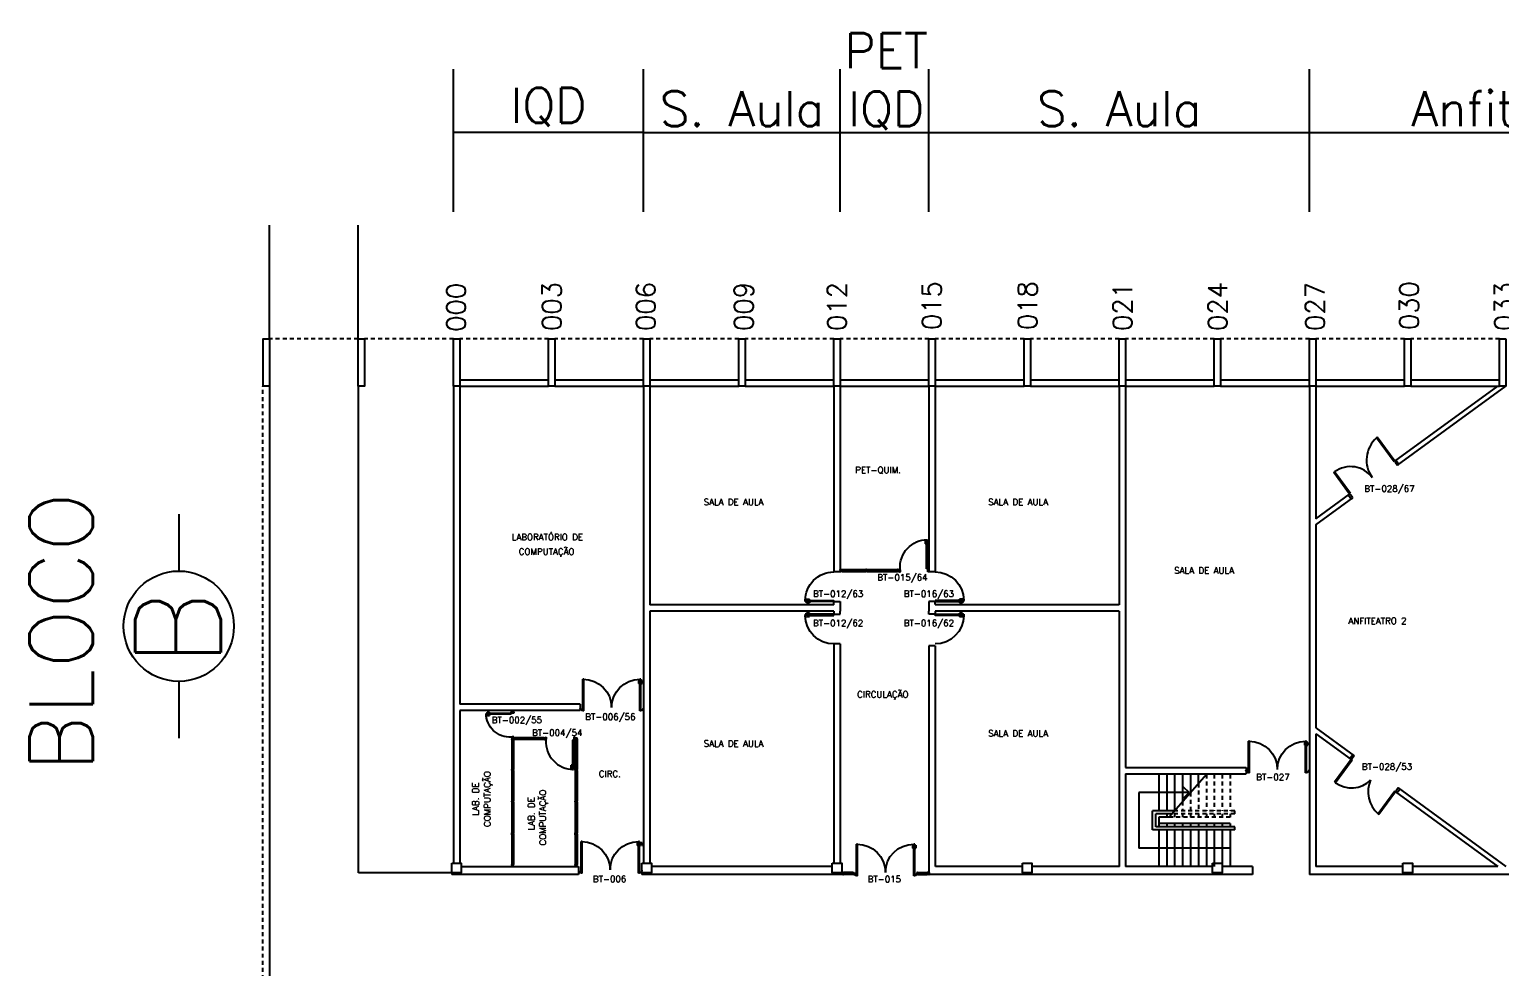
# Model space of a CAD drawing. Header units: millimetres. Extents: x 2860 to 3104, y 1039 to 1134.
# Drawn here: x 2859.74 to 2906.14, y 1104.85 to 1134.43 of the extents above; entities that cross this region are included whole.
import ezdxf

# ---------------------------------------------------------------- set-up
doc = ezdxf.new("R2010")
doc.units = ezdxf.units.MM
doc.linetypes.add('HIDDEN2', pattern=[0.1875, 0.125, -0.0625])
for name, color, linetype in [('ALV', 2, 'Continuous'), ('DIV', 2, 'Continuous'), ('ESC', 1, 'Continuous'), ('ESQ', 2, 'Continuous'), ('ESTR', 3, 'Continuous'), ('NOPILAR1', 2, 'Continuous'), ('PISO', 1, 'Continuous'), ('PROJ', 1, 'HIDDEN2'), ('TEXTO', 2, 'Continuous'), ('TEXTO-CENTRO-CUSTO', 2, 'Continuous'), ('TEXTO-ENDEREÇO', 2, 'Continuous'), ('TXT-IDENTIFICAÇÃO', 4, 'Continuous')]:
    doc.layers.add(name, color=color, linetype=linetype)
doc.styles.add('1', font='romans.shx')
doc.styles.add('LEGENDA', font='romans.shx', dxfattribs={"height": 0.2})
doc.styles.add('NOPILAR', font='simplex.shx', dxfattribs={"height": 0.6})
doc.styles.add('UNB-100', font='simplex.shx', dxfattribs={"height": 0.2})
doc.styles.add('UNB-100-1', font='simplex.shx', dxfattribs={"height": 0.2})
doc.dimstyles.new('1-600', dxfattribs={"dimtxt": 1.1, "dimasz": 2.5, "dimexe": 2, "dimexo": 4, "dimgap": 0.2, "dimtad": 1, "dimdec": 0, "dimzin": 4, "dimdsep": 46, "dimlunit": 6, "dimtxsty": '1', "dimblk1": 'NONE', "dimblk2": 'NONE', "dimsah": 1, "dimcen": 0, "dimclrd": 2, "dimclre": 2, "dimclrt": 2, "dimadec": 0, "dimazin": 0, "dimtfac": 1, "dimtdec": 0, "dimtmove": 2, "dimatfit": 3, "dimldrblk": 'NONE', "dimfxl": 1, "dimtolj": 1, "dimtzin": 0, "dimarcsym": 0})

# ---------------------------------------------------------------- blocks, each defined once
blk = doc.blocks.new('DIVMT-TTS')
for p, q in [((-0.03, 0.03), (-0.03, 0.006)), ((-0.008, 0.03), (-0.03, 0.03)), ((-0.0185, 0.006), (-0.03, 0.006)), ((-0.0185, -0.006), (-0.0185, 0.006)), ((-0.008, 0.03), (-0.008, 0.02)), ((-0.008, 0.02), (0.008, 0.02)), ((-0.0051, 0), (0.0051, 0)), ((0.0051, 0), (-0.0051, 0)), ((-0.0051, 0), (0.0051, 0)), ((0, -0.0051), (0, 0.0051)), ((0, 0.0051), (0, -0.0051)), ((0.008, 0.03), (0.008, 0.02)), ((0.008, 0.03), (0.03, 0.03)), ((0.0205, 0.006), (0.03, 0.006)), ((0.0205, -0.006), (0.0205, 0.006)), ((0.0205, 0.006), (0.0205, -0.006)), ((0.0205, 0.006), (0.03, 0.006)), ((0.97, 0.03), (0.03, 0.03)), ((0.03, 0.006), (0.03, 0.03)), ((0.03, -0.03), (0.03, 0.03)), ((0.03, -0.005), (0.03, 0.005)), ((0.97, -0.03), (0.97, 0.03)), ((0.97, 0.03), (0.97, 0.009)), ((0.97, 0.009), (0.97, 0.027)), ((0.9795, 0.006), (0.97, 0.006)), ((0.97, -0.005), (0.97, 0.005)), ((0.9795, 0.006), (0.9795, -0.006)), ((1.0051, 0), (0.9949, 0)), ((1, 0.0051), (1, -0.0051)), ((-0.0185, -0.006), (-0.03, -0.006)), ((-0.03, -0.03), (-0.03, -0.006)), ((-0.008, -0.03), (-0.03, -0.03)), ((-0.008, -0.03), (-0.008, -0.02)), ((-0.008, -0.02), (0.008, -0.02)), ((0.008, -0.03), (0.008, -0.02)), ((0.008, -0.03), (0.03, -0.03)), ((0.0205, -0.006), (0.03, -0.006)), ((0.0205, -0.006), (0.03, -0.006)), ((0.03, -0.006), (0.03, -0.03)), ((0.97, -0.03), (0.03, -0.03)), ((0.9795, -0.006), (0.97, -0.006)), ((0.97, -0.009), (0.97, -0.027))]:
    blk.add_line(p, q)
blk = doc.blocks.new('PTDP-TTS')
at = {"color": 2}
for p, q in [((0.084, 0.9), (0.115, 0.9)), ((0.084, -0.1), (0.084, 0.9)), ((0.114, -0.1), (0.114, 0.9)), ((1.884, 0.9), (1.914, 0.9)), ((1.884, -0.1), (1.884, 0.9)), ((1.914, -0.1), (1.914, 0.9)), ((0.084, -0.1), (0.115, -0.1)), ((1.885, -0.101), (1.915, -0.101))]:
    blk.add_line(p, q, dxfattribs=at)
at = {"color": 1}
for centre, radius, start, end in [((0.114, 0.006), 0.892, 0, 90), ((1.899, 0.006), 0.892, 90, 180), ((0.098, 0), 0.098, 180, 270), ((1.896, -0.001), 0.0991, 271.7192, 0)]:
    blk.add_arc(centre, radius, start, end, dxfattribs=at)
at = {"layer": 'ESQ', "color": 1}
for p, q in [((0.044, 0.86), (0.044, 0.77)), ((0.044, 0.86), (0.084, 0.86)), ((0.054, 0.77), (0.044, 0.77)), ((0.054, 0.85), (0.054, 0.77)), ((0.054, 0.85), (0.084, 0.85)), ((0.154, 0.86), (0.114, 0.86)), ((0.144, 0.85), (0.114, 0.85)), ((0.144, 0.85), (0.144, 0.77)), ((0.144, 0.77), (0.154, 0.77)), ((0.154, 0.86), (0.154, 0.77))]:
    blk.add_line(p, q, dxfattribs=at)
blk = doc.blocks.new('PILB-TTS')
blk.add_lwpolyline([(-0.3, 0.306), (0, 0.306), (0, 0), (-0.3, 0)], close=True)
blk = doc.blocks.new('MTT-TTS')
for p, q in [((-0.008, 0.03), (-0.03, 0.03)), ((-0.03, 0.03), (-0.03, 0.006)), ((-0.0185, 0.006), (-0.03, 0.006)), ((-0.0185, -0.006), (-0.0185, 0.006)), ((-0.008, 0.03), (-0.008, 0.02)), ((-0.008, 0.02), (0.008, 0.02)), ((-0.0051, 0), (0.0051, 0)), ((0, -0.0051), (0, 0.0051)), ((0.008, 0.03), (0.03, 0.03)), ((0.008, 0.03), (0.008, 0.02)), ((0.0205, -0.006), (0.0205, 0.006)), ((0.0205, 0.006), (0.03, 0.006)), ((0.03, 0.006), (0.03, 0.03)), ((-0.03, -0.03), (-0.03, -0.006)), ((-0.0185, -0.006), (-0.03, -0.006)), ((-0.008, -0.03), (-0.03, -0.03)), ((-0.008, -0.02), (0.008, -0.02)), ((-0.008, -0.03), (-0.008, -0.02)), ((0.008, -0.03), (0.008, -0.02)), ((0.008, -0.03), (0.03, -0.03)), ((0.0205, -0.006), (0.03, -0.006)), ((0.03, -0.006), (0.03, -0.03))]:
    blk.add_line(p, q)
blk = doc.blocks.new('PE90-TTS')
for p, q in [((0.06, 1.06), (0.1, 1.06)), ((0.06, 1.06), (0.06, 0.97)), ((0.07, 0.97), (0.06, 0.97)), ((0.07, 1.05), (0.1, 1.05)), ((0.07, 1.05), (0.07, 0.97)), ((0.1, 0.2), (0.1, 1.1)), ((0.1, 1.1), (0.135, 1.1)), ((0.135, 1.1), (0.135, 0.2)), ((0.175, 1.06), (0.135, 1.06)), ((0.165, 1.05), (0.135, 1.05)), ((0.165, 1.05), (0.165, 0.97)), ((0.165, 0.97), (0.175, 0.97)), ((0.175, 1.06), (0.175, 0.97)), ((0, 0.2), (0.1, 0.2)), ((0.1, 0), (0, 0)), ((0.1, 0.2), (0.1, 0)), ((0.135, 0.2), (0.105, 0.2))]:
    blk.add_line(p, q)
blk.add_arc((0.135, 0.2), 0.9, 0, 90)
blk = doc.blocks.new('A$C0AB530C7')
at = {"layer": 'DIV'}
for p, q in [((0.024, 0.06), (0, 0.06)), ((0, 0.038), (0, 0.06)), ((0, 0.038), (0.01, 0.038)), ((0, 0.022), (0.01, 0.022)), ((0, 0.022), (0, 0)), ((0.01, 0.022), (0.01, 0.038)), ((0.024, 0.05), (0.024, 0.06)), ((0.024, 0.05), (0.024, 0.06)), ((0.024, 0.05), (0.036, 0.05)), ((0.036, 0.011), (0.024, 0.011)), ((0.024, 0.011), (0.024, 0)), ((0.025, 0.03), (0.035, 0.03)), ((0.035, 0.03), (0.025, 0.03)), ((0.03, 0.025), (0.03, 0.035)), ((0.03, 0.035), (0.03, 0.025)), ((0.03, 0.025), (0.03, 0.035)), ((0.036, 0.05), (0.036, 0.06)), ((0.036, 0.05), (0.036, 0.06)), ((0.036, 0.06), (0.06, 0.06)), ((0.036, 0.011), (0.036, 0)), ((0.05, 0.022), (0.05, 0.038)), ((0.06, 0.038), (0.05, 0.038)), ((0.06, 0.022), (0.05, 0.022)), ((0.06, 0.038), (0.06, 0.06)), ((0.06, 0.022), (0.06, 0)), ((0, 0), (0.024, 0)), ((0.06, 0), (0.036, 0))]:
    blk.add_line(p, q, dxfattribs=at)
blk = doc.blocks.new('PD90-TTS')
for p, q in [((-0.175, 1.06), (-0.135, 1.06)), ((-0.175, 1.06), (-0.175, 0.97)), ((-0.165, 0.97), (-0.175, 0.97)), ((-0.165, 1.05), (-0.135, 1.05)), ((-0.165, 1.05), (-0.165, 0.97)), ((-0.1, 1.1), (-0.135, 1.1)), ((-0.135, 1.1), (-0.135, 0.2)), ((-0.1, 0.2), (-0.1, 1.1)), ((-0.06, 1.06), (-0.1, 1.06)), ((-0.07, 1.05), (-0.1, 1.05)), ((-0.07, 1.05), (-0.07, 0.97)), ((-0.07, 0.97), (-0.06, 0.97)), ((-0.06, 1.06), (-0.06, 0.97)), ((-0.135, 0.2), (-0.105, 0.2)), ((0, 0.2), (-0.1, 0.2)), ((-0.1, 0.2), (-0.1, 0)), ((-0.1, 0), (0, 0))]:
    blk.add_line(p, q)
blk.add_arc((-0.135, 0.2), 0.9, 90, 180)
blk = doc.blocks.new('PDV2E-TTS')
at = {"layer": 'DIV'}
for p, q in [((-0.967, 0.035), (-0.967, 0.05)), ((-0.967, 0.05), (-0.937, 0.05)), ((-0.967, -0.035), (-0.967, 0.035)), ((-0.937, 0.05), (-0.937, -0.02)), ((-0.068, 0.05), (-0.068, -0.02)), ((-0.038, 0.05), (-0.068, 0.05)), ((-0.038, 0.035), (-0.038, 0.05)), ((-0.038, -0.035), (-0.038, 0.035)), ((-0.967, -0.05), (-0.967, -0.035)), ((-0.947, -0.05), (-0.967, -0.05)), ((-0.947, -0.02), (-0.947, -0.05)), ((-0.947, -0.02), (-0.937, -0.02)), ((-0.083, -0.054), (-0.113, -0.054)), ((-0.113, -0.054), (-0.113, -0.969)), ((-0.083, -0.054), (-0.083, -0.969)), ((-0.059, -0.02), (-0.068, -0.02)), ((-0.059, -0.02), (-0.059, -0.05)), ((-0.059, -0.05), (-0.037, -0.05)), ((-0.038, -0.05), (-0.038, -0.035)), ((-0.113, -0.969), (-0.083, -0.969))]:
    blk.add_line(p, q, dxfattribs=at)
at = {"layer": 'DIV', "color": 1}
for p, q in [((-0.145, -0.839), (-0.155, -0.839)), ((-0.155, -0.929), (-0.155, -0.839)), ((-0.145, -0.919), (-0.145, -0.839)), ((-0.145, -0.919), (-0.115, -0.919)), ((-0.05, -0.919), (-0.08, -0.919)), ((-0.05, -0.839), (-0.04, -0.839)), ((-0.05, -0.919), (-0.05, -0.839)), ((-0.04, -0.929), (-0.04, -0.839)), ((-0.155, -0.929), (-0.115, -0.929)), ((-0.04, -0.929), (-0.08, -0.929))]:
    blk.add_line(p, q, dxfattribs=at)
blk.add_arc((-0.081, -0.101), 0.867, 176.6046, 269.9049, dxfattribs=at)
blk = doc.blocks.new('ESCB-TTS')
at = {"color": 1}
for p, q in [((-2.701, 0.004), (-2.701, -1.143)), ((-2.451, 0.004), (-2.451, -1.143)), ((-1.201, 0.004), (-2.375, -1.343)), ((-2.201, 0.004), (-2.201, -1.143)), ((-1.951, 0.004), (-1.951, -0.856)), ((-1.701, 0.004), (-1.701, -0.57)), ((-1.451, -0.283), (-1.451, 0.004)), ((-2.201, -1.143), (-2.899, -1.143)), ((-2.899, -1.746), (-2.899, -1.143)), ((-2.288, -1.243), (-2.799, -1.243)), ((-2.799, -1.646), (-2.799, -1.243)), ((-2.375, -1.343), (-2.701, -1.343)), ((-2.701, -1.343), (-2.701, -1.646)), ((-2.451, -1.243), (-2.451, -1.343)), ((-2.201, -1.243), (-2.201, -1.343)), ((-1.451, -1.243), (-1.451, -1.343)), ((-0.299, -1.746), (-2.899, -1.746)), ((-0.299, -1.646), (-2.799, -1.646)), ((-1.942, -1.547), (-2.701, -1.547)), ((-2.701, -1.746), (-2.701, -2.897)), ((-2.451, -1.547), (-2.451, -1.646)), ((-2.451, -1.746), (-2.451, -2.897)), ((-2.201, -1.547), (-2.201, -1.646)), ((-2.201, -1.746), (-2.201, -2.897)), ((-1.951, -1.547), (-1.951, -1.646)), ((-1.951, -1.746), (-1.951, -2.897)), ((-1.665, -1.547), (-1.942, -1.547)), ((-0.944, -1.547), (-1.73, -1.547)), ((-1.701, -1.547), (-1.701, -1.646)), ((-1.701, -1.746), (-1.701, -2.897)), ((-1.451, -1.547), (-1.451, -1.646)), ((-1.451, -1.746), (-1.451, -2.897)), ((-1.201, -1.547), (-1.201, -1.646)), ((-1.201, -1.746), (-1.201, -2.897)), ((-0.951, -1.547), (-0.951, -1.646)), ((-0.951, -1.746), (-0.951, -2.897)), ((-0.451, -1.547), (-0.944, -1.547)), ((-0.701, -1.547), (-0.701, -1.646)), ((-0.701, -1.746), (-0.701, -2.897)), ((-0.451, -1.547), (-0.451, -1.646)), ((-0.451, -1.746), (-0.451, -2.897)), ((-0.299, -1.746), (-0.299, -1.646))]:
    blk.add_line(p, q, dxfattribs=at)
at = {"color": 1, "linetype": 'HIDDEN2'}
for p, q in [((-1.201, 0.004), (-1.201, -1.143)), ((-0.951, 0.004), (-0.951, -1.143)), ((-0.701, 0.004), (-0.701, -1.143)), ((-0.451, 0.004), (-0.451, -1.143)), ((-1.451, -0.283), (-1.451, -1.143)), ((-1.951, -0.856), (-1.951, -1.143)), ((-1.701, -0.57), (-1.701, -1.143)), ((-0.451, -1.343), (-2.375, -1.343)), ((-0.299, -1.243), (-2.288, -1.243)), ((-0.299, -1.143), (-2.201, -1.143)), ((-1.951, -1.243), (-1.951, -1.343)), ((-1.701, -1.243), (-1.701, -1.343)), ((-1.201, -1.243), (-1.201, -1.343)), ((-0.951, -1.243), (-0.951, -1.343)), ((-0.701, -1.243), (-0.701, -1.343)), ((-0.451, -1.243), (-0.451, -1.343)), ((-0.299, -1.243), (-0.299, -1.143))]:
    blk.add_line(p, q, dxfattribs=at)
blk = doc.blocks.new('*D73')
at = {"layer": 'DEFPOINTS', "color": 0, "transparency": 16777216}
for p in [(2885.308, 1131.18), (2879.108, 1124.68), (2885.308, 1124.68)]:
    blk.add_point(p, dxfattribs=at)
at = {"layer": 'TEXTO-CENTRO-CUSTO', "color": 2, "lineweight": -2, "transparency": 16777216}
for p, q in [((2879.108, 1128.68), (2879.108, 1133.18)), ((2885.308, 1128.68), (2885.308, 1133.18)), ((2879.108, 1131.18), (2885.308, 1131.18))]:
    blk.add_line(p, q, dxfattribs=at)
at = {"layer": 'TEXTO-CENTRO-CUSTO', "color": 2, "transparency": 16777216, "insert": (2882.208, 1131.93), "char_height": 1.1, "attachment_point": 5, "style": '1'}
blk.add_mtext('\\A1;S. Aula', dxfattribs=at)
blk = doc.blocks.new('_NONE')
at = {"color": 0, "linetype": 'ByBlock'}
blk.add_circle((0, 0), 0.25, dxfattribs=at)
blk = doc.blocks.new('*D74')
at = {"layer": 'DEFPOINTS', "color": 0, "transparency": 16777216}
for p in [(2888.108, 1131.18), (2885.308, 1124.68), (2888.108, 1124.68)]:
    blk.add_point(p, dxfattribs=at)
at = {"layer": 'TEXTO-CENTRO-CUSTO', "color": 2, "lineweight": -2, "transparency": 16777216}
for p, q in [((2885.308, 1128.68), (2885.308, 1133.18)), ((2888.108, 1128.68), (2888.108, 1133.18)), ((2885.308, 1131.18), (2888.108, 1131.18))]:
    blk.add_line(p, q, dxfattribs=at)
at = {"layer": 'TEXTO-CENTRO-CUSTO', "color": 2, "transparency": 16777216, "insert": (2886.762, 1132.79), "char_height": 1.1, "attachment_point": 5, "style": '1'}
blk.add_mtext('\\A1;PET\\PIQD', dxfattribs=at)
blk = doc.blocks.new('*D75')
at = {"layer": 'DEFPOINTS', "color": 0, "transparency": 16777216}
for p in [(2900.108, 1131.18), (2888.108, 1124.68), (2900.108, 1124.68)]:
    blk.add_point(p, dxfattribs=at)
at = {"layer": 'TEXTO-CENTRO-CUSTO', "color": 2, "lineweight": -2, "transparency": 16777216}
for p, q in [((2888.108, 1128.68), (2888.108, 1133.18)), ((2900.108, 1128.68), (2900.108, 1133.18)), ((2888.108, 1131.18), (2900.108, 1131.18))]:
    blk.add_line(p, q, dxfattribs=at)
at = {"layer": 'TEXTO-CENTRO-CUSTO', "color": 2, "transparency": 16777216, "insert": (2894.108, 1131.93), "char_height": 1.1, "attachment_point": 5, "style": '1'}
blk.add_mtext('\\A1;S. Aula', dxfattribs=at)
blk = doc.blocks.new('*D76')
at = {"layer": 'DEFPOINTS', "color": 0, "transparency": 16777216}
for p in [(2915.308, 1131.18), (2900.108, 1124.68), (2915.308, 1124.68)]:
    blk.add_point(p, dxfattribs=at)
at = {"layer": 'TEXTO-CENTRO-CUSTO', "color": 2, "lineweight": -2, "transparency": 16777216}
for p, q in [((2900.108, 1128.68), (2900.108, 1133.18)), ((2915.308, 1128.68), (2915.308, 1133.18)), ((2900.108, 1131.18), (2915.308, 1131.18))]:
    blk.add_line(p, q, dxfattribs=at)
at = {"layer": 'TEXTO-CENTRO-CUSTO', "color": 2, "transparency": 16777216, "insert": (2907.708, 1131.93), "char_height": 1.1, "attachment_point": 5, "style": '1'}
blk.add_mtext('\\A1;Anfiteatro 2', dxfattribs=at)
blk = doc.blocks.new('*D92')
at = {"layer": 'DEFPOINTS', "color": 0, "transparency": 16777216}
for p in [(2873.108, 1131.18), (2873.108, 1124.68), (2879.108, 1124.68)]:
    blk.add_point(p, dxfattribs=at)
at = {"layer": 'TEXTO-CENTRO-CUSTO', "color": 2, "lineweight": -2, "transparency": 16777216}
for p, q in [((2873.108, 1128.68), (2873.108, 1133.18)), ((2879.108, 1128.68), (2879.108, 1133.18)), ((2879.108, 1131.18), (2873.108, 1131.18))]:
    blk.add_line(p, q, dxfattribs=at)
at = {"layer": 'TEXTO-CENTRO-CUSTO', "color": 2, "transparency": 16777216, "insert": (2876.108, 1131.982), "char_height": 1.1, "attachment_point": 5, "style": '1'}
blk.add_mtext('\\A1;IQD', dxfattribs=at)

msp = doc.modelspace()

# ---------------------------------------------------------------- linework, layer by layer
at = {"layer": 'ALV'}
for p, q in [((2873.108, 1123.18), (2873.108, 1108.144)), ((2873.308, 1123.38), (2876.108, 1123.38)), ((2873.308, 1123.18), (2873.308, 1113.157)), ((2873.308, 1123.18), (2873.308, 1113.157)), ((2873.308, 1123.18), (2876.108, 1123.18)), ((2876.308, 1123.38), (2879.108, 1123.38)), ((2876.308, 1123.18), (2879.108, 1123.18)), ((2879.108, 1123.18), (2879.108, 1112.881)), ((2879.308, 1123.38), (2882.108, 1123.38)), ((2879.308, 1123.18), (2879.308, 1116.29)), ((2879.308, 1123.18), (2882.108, 1123.18)), ((2882.308, 1123.38), (2885.108, 1123.38)), ((2882.308, 1123.18), (2885.108, 1123.18)), ((2885.108, 1123.18), (2885.108, 1117.323)), ((2885.308, 1123.38), (2888.108, 1123.38)), ((2885.308, 1123.18), (2888.108, 1123.18)), ((2885.308, 1123.18), (2885.308, 1117.323)), ((2888.108, 1123.18), (2888.108, 1117.323)), ((2888.308, 1123.38), (2891.108, 1123.38)), ((2888.308, 1123.18), (2888.308, 1117.323)), ((2888.308, 1123.18), (2891.108, 1123.18)), ((2891.308, 1123.38), (2894.108, 1123.38)), ((2891.308, 1123.18), (2894.108, 1123.18)), ((2894.108, 1123.18), (2894.108, 1116.29)), ((2894.308, 1123.38), (2897.108, 1123.38)), ((2894.308, 1123.18), (2894.308, 1111.156)), ((2894.308, 1123.18), (2897.108, 1123.18)), ((2897.308, 1123.38), (2900.108, 1123.38)), ((2897.308, 1123.18), (2900.108, 1123.18)), ((2900.108, 1123.18), (2900.108, 1107.789)), ((2900.308, 1123.38), (2903.108, 1123.38)), ((2900.308, 1123.18), (2900.308, 1118.995)), ((2900.308, 1123.18), (2903.108, 1123.18)), ((2902.806, 1120.815), (2906.053, 1123.18)), ((2902.886, 1120.688), (2906.308, 1123.18)), ((2903.308, 1123.38), (2906.108, 1123.38)), ((2903.308, 1123.18), (2906.108, 1123.18)), ((2902.251, 1121.573), (2902.223, 1121.552)), ((2902.779, 1120.792), (2902.223, 1121.552)), ((2902.807, 1120.813), (2902.251, 1121.573)), ((2902.807, 1120.813), (2902.848, 1120.842)), ((2902.828, 1120.784), (2902.807, 1120.813)), ((2902.82, 1120.778), (2902.828, 1120.784)), ((2902.888, 1120.686), (2902.82, 1120.778)), ((2902.848, 1120.842), (2902.936, 1120.721)), ((2902.936, 1120.721), (2902.888, 1120.686)), ((2900.877, 1120.461), (2900.905, 1120.482)), ((2901.379, 1119.775), (2900.877, 1120.461)), ((2901.407, 1119.796), (2900.905, 1120.482)), ((2900.308, 1118.995), (2901.379, 1119.775)), ((2901.379, 1119.775), (2901.339, 1119.746)), ((2901.4, 1119.747), (2901.379, 1119.775)), ((2901.383, 1119.778), (2901.411, 1119.799)), ((2900.308, 1118.81), (2901.476, 1119.66)), ((2901.339, 1119.746), (2901.427, 1119.625)), ((2901.408, 1119.753), (2901.4, 1119.747)), ((2901.476, 1119.66), (2901.408, 1119.753)), ((2901.427, 1119.625), (2901.476, 1119.66)), ((2900.308, 1118.81), (2900.308, 1112.41)), ((2885.308, 1117.323), (2885.108, 1117.323)), ((2888.308, 1117.323), (2888.108, 1117.323)), ((2885.108, 1116.29), (2879.308, 1116.29)), ((2879.308, 1116.09), (2879.308, 1108.144)), ((2885.108, 1116.09), (2879.308, 1116.09)), ((2885.308, 1116.29), (2885.308, 1116.09)), ((2888.106, 1116.293), (2888.106, 1116.085)), ((2894.108, 1116.29), (2888.308, 1116.29)), ((2894.108, 1116.09), (2888.308, 1116.09)), ((2894.108, 1116.09), (2894.108, 1108.039)), ((2885.108, 1115.058), (2885.108, 1108.144)), ((2885.308, 1115.058), (2885.108, 1115.058)), ((2885.308, 1115.058), (2885.308, 1108.144)), ((2888.108, 1114.99), (2888.108, 1107.789)), ((2888.308, 1114.99), (2888.108, 1114.99)), ((2888.308, 1114.99), (2888.308, 1108.039)), ((2877.104, 1113.157), (2873.308, 1113.157)), ((2873.308, 1112.957), (2873.308, 1108.144)), ((2873.308, 1112.957), (2873.308, 1108.34)), ((2877.104, 1112.957), (2873.308, 1112.957)), ((2879.108, 1112.961), (2879.108, 1108.144)), ((2900.308, 1112.41), (2901.519, 1111.527)), ((2900.308, 1112.224), (2900.308, 1108.039)), ((2900.308, 1112.224), (2901.426, 1111.409)), ((2901.426, 1111.409), (2900.905, 1110.7)), ((2901.382, 1111.442), (2901.471, 1111.563)), ((2901.422, 1111.412), (2901.382, 1111.442)), ((2901.443, 1111.441), (2901.422, 1111.412)), ((2901.426, 1111.409), (2901.455, 1111.389)), ((2901.451, 1111.435), (2901.443, 1111.441)), ((2901.519, 1111.527), (2901.451, 1111.435)), ((2901.471, 1111.563), (2901.519, 1111.527)), ((2894.308, 1111.156), (2898.112, 1111.156)), ((2894.308, 1110.956), (2898.112, 1110.956)), ((2894.308, 1110.956), (2894.308, 1108.039)), ((2898.112, 1111.156), (2898.112, 1110.956)), ((2901.455, 1111.389), (2900.933, 1110.68)), ((2900.905, 1110.7), (2900.933, 1110.68)), ((2902.913, 1110.512), (2902.845, 1110.42)), ((2902.872, 1110.356), (2902.961, 1110.477)), ((2902.961, 1110.477), (2902.913, 1110.512)), ((2902.913, 1110.512), (2906.308, 1108.039)), ((2902.8, 1110.409), (2902.274, 1109.694)), ((2902.828, 1110.389), (2902.302, 1109.673)), ((2902.828, 1110.389), (2902.8, 1110.409)), ((2902.828, 1110.388), (2906.053, 1108.039)), ((2902.853, 1110.414), (2902.832, 1110.386)), ((2902.832, 1110.386), (2902.872, 1110.356)), ((2902.845, 1110.42), (2902.853, 1110.414)), ((2902.274, 1109.694), (2902.302, 1109.673)), ((2873.058, 1107.838), (2873.058, 1107.789)), ((2877.056, 1107.789), (2873.058, 1107.789)), ((2873.358, 1108.039), (2877.056, 1108.039)), ((2879.058, 1107.838), (2879.058, 1107.789)), ((2885.358, 1107.789), (2879.058, 1107.789)), ((2885.058, 1108.039), (2879.358, 1108.039)), ((2885.358, 1107.789), (2885.358, 1107.838)), ((2888.115, 1107.789), (2888.115, 1107.838)), ((2891.208, 1107.789), (2888.115, 1107.789)), ((2891.058, 1108.039), (2888.315, 1108.039)), ((2898.316, 1107.789), (2891.21, 1107.789)), ((2894.115, 1108.039), (2891.358, 1108.039)), ((2897.058, 1108.039), (2894.308, 1108.039)), ((2898.316, 1108.039), (2897.358, 1108.039)), ((2898.316, 1108.039), (2898.316, 1107.789)), ((2903.208, 1107.789), (2900.115, 1107.789)), ((2903.058, 1108.039), (2900.315, 1108.039)), ((2909.208, 1107.789), (2903.21, 1107.789)), ((2906.053, 1108.039), (2903.358, 1108.039))]:
    msp.add_line(p, q, dxfattribs=at)
for centre, radius, start, end in [((2902.852, 1120.853), 0.94, 131.9894, 216.1994), ((2901.409, 1119.797), 0.848, 36.0626, 126.3505), ((2901.436, 1111.362), 0.848, 233.6495, 315.6187), ((2902.903, 1110.393), 0.94, 156.3774, 228.0106)]:
    msp.add_arc(centre, radius, start, end, dxfattribs=at)
at = {"layer": 'DIV'}
for p, q in [((2885.333, 1117.373), (2885.343, 1117.373)), ((2885.338, 1117.368), (2885.338, 1117.378)), ((2885.358, 1117.379), (2885.368, 1117.379)), ((2885.358, 1117.367), (2885.358, 1117.379)), ((2885.358, 1117.367), (2885.368, 1117.367)), ((2885.368, 1117.403), (2885.368, 1117.343)), ((2885.368, 1117.403), (2886.115, 1117.403)), ((2885.368, 1117.382), (2885.368, 1117.4)), ((2885.368, 1117.378), (2885.368, 1117.368)), ((2885.368, 1117.343), (2885.368, 1117.364)), ((2885.368, 1117.364), (2885.368, 1117.346)), ((2885.368, 1117.343), (2886.115, 1117.343)), ((2886.115, 1117.403), (2886.115, 1117.343)), ((2886.137, 1117.403), (2886.115, 1117.403)), ((2886.115, 1117.379), (2886.115, 1117.403)), ((2886.125, 1117.379), (2886.115, 1117.379)), ((2886.125, 1117.379), (2886.115, 1117.379)), ((2886.115, 1117.378), (2886.115, 1117.368)), ((2886.125, 1117.367), (2886.115, 1117.367)), ((2886.125, 1117.367), (2886.115, 1117.367)), ((2886.115, 1117.367), (2886.115, 1117.343)), ((2886.137, 1117.343), (2886.115, 1117.343)), ((2886.125, 1117.367), (2886.125, 1117.379)), ((2886.125, 1117.379), (2886.125, 1117.367)), ((2886.137, 1117.403), (2886.137, 1117.393)), ((2886.153, 1117.393), (2886.137, 1117.393)), ((2886.153, 1117.353), (2886.137, 1117.353)), ((2886.137, 1117.343), (2886.137, 1117.353)), ((2886.15, 1117.373), (2886.14, 1117.373)), ((2886.14, 1117.373), (2886.15, 1117.373)), ((2886.15, 1117.373), (2886.14, 1117.373)), ((2886.145, 1117.368), (2886.145, 1117.378)), ((2886.145, 1117.378), (2886.145, 1117.368)), ((2886.153, 1117.403), (2886.175, 1117.403)), ((2886.153, 1117.403), (2886.153, 1117.393)), ((2886.153, 1117.343), (2886.153, 1117.353)), ((2886.153, 1117.343), (2886.175, 1117.343)), ((2886.164, 1117.379), (2886.164, 1117.367)), ((2886.164, 1117.379), (2886.175, 1117.379)), ((2886.164, 1117.367), (2886.175, 1117.367)), ((2886.175, 1117.403), (2886.175, 1117.379)), ((2886.175, 1117.343), (2886.175, 1117.367)), ((2874.942, 1112.959), (2874.942, 1112.938)), ((2874.942, 1112.899), (2874.942, 1112.959)), ((2874.942, 1112.959), (2874.942, 1112.938)), ((2874.942, 1112.938), (2874.942, 1112.956)), ((2874.942, 1112.938), (2874.942, 1112.956)), ((2874.951, 1112.935), (2874.942, 1112.935)), ((2874.951, 1112.935), (2874.942, 1112.935)), ((2874.942, 1112.924), (2874.942, 1112.934)), ((2874.942, 1112.924), (2874.942, 1112.934)), ((2874.951, 1112.923), (2874.942, 1112.923)), ((2874.951, 1112.923), (2874.942, 1112.923)), ((2874.942, 1112.92), (2874.942, 1112.902)), ((2874.942, 1112.92), (2874.942, 1112.902)), ((2874.945, 1112.959), (2874.945, 1112.935)), ((2874.967, 1112.959), (2874.945, 1112.959)), ((2874.956, 1112.935), (2874.945, 1112.935)), ((2874.956, 1112.923), (2874.945, 1112.923)), ((2874.945, 1112.899), (2874.945, 1112.923)), ((2874.967, 1112.899), (2874.945, 1112.899)), ((2874.951, 1112.935), (2874.951, 1112.923)), ((2874.951, 1112.935), (2874.951, 1112.923)), ((2874.956, 1112.923), (2874.956, 1112.935)), ((2874.967, 1112.959), (2874.967, 1112.949)), ((2874.967, 1112.949), (2874.983, 1112.949)), ((2874.977, 1112.929), (2874.967, 1112.929)), ((2874.977, 1112.929), (2874.967, 1112.929)), ((2874.967, 1112.899), (2874.967, 1112.909)), ((2874.967, 1112.909), (2874.983, 1112.909)), ((2874.97, 1112.929), (2874.98, 1112.929)), ((2874.98, 1112.929), (2874.97, 1112.929)), ((2874.97, 1112.929), (2874.98, 1112.929)), ((2874.972, 1112.935), (2874.972, 1112.924)), ((2874.972, 1112.935), (2874.972, 1112.924)), ((2874.975, 1112.924), (2874.975, 1112.935)), ((2874.975, 1112.935), (2874.975, 1112.924)), ((2874.983, 1112.959), (2874.983, 1112.949)), ((2874.983, 1112.959), (2875.005, 1112.959)), ((2874.983, 1112.899), (2874.983, 1112.909)), ((2874.983, 1112.899), (2875.005, 1112.899)), ((2874.995, 1112.935), (2875.005, 1112.935)), ((2874.995, 1112.923), (2874.995, 1112.935)), ((2874.995, 1112.935), (2874.995, 1112.923)), ((2874.995, 1112.935), (2875.005, 1112.935)), ((2874.995, 1112.923), (2875.005, 1112.923)), ((2874.995, 1112.923), (2875.005, 1112.923)), ((2875.005, 1112.935), (2875.005, 1112.959)), ((2875.005, 1112.899), (2875.005, 1112.959)), ((2875.005, 1112.924), (2875.005, 1112.934)), ((2875.005, 1112.923), (2875.005, 1112.899)), ((2875.946, 1112.099), (2875.946, 1112.078)), ((2875.946, 1112.039), (2875.946, 1112.099)), ((2875.946, 1112.099), (2875.946, 1112.078)), ((2875.946, 1112.078), (2875.946, 1112.096)), ((2875.946, 1112.078), (2875.946, 1112.096)), ((2875.956, 1112.075), (2875.946, 1112.075)), ((2875.956, 1112.075), (2875.946, 1112.075)), ((2875.946, 1112.064), (2875.946, 1112.074)), ((2875.946, 1112.064), (2875.946, 1112.074)), ((2875.956, 1112.063), (2875.946, 1112.063)), ((2875.956, 1112.063), (2875.946, 1112.063)), ((2875.946, 1112.06), (2875.946, 1112.042)), ((2875.946, 1112.06), (2875.946, 1112.042)), ((2875.949, 1112.099), (2875.949, 1112.075)), ((2875.971, 1112.099), (2875.949, 1112.099)), ((2875.961, 1112.075), (2875.949, 1112.075)), ((2875.961, 1112.063), (2875.949, 1112.063)), ((2875.949, 1112.039), (2875.949, 1112.063)), ((2875.971, 1112.039), (2875.949, 1112.039)), ((2875.956, 1112.075), (2875.956, 1112.063)), ((2875.956, 1112.075), (2875.956, 1112.063)), ((2875.961, 1112.063), (2875.961, 1112.075)), ((2875.971, 1112.099), (2875.971, 1112.089)), ((2875.971, 1112.089), (2875.987, 1112.089)), ((2875.982, 1112.069), (2875.971, 1112.069)), ((2875.982, 1112.069), (2875.971, 1112.069)), ((2875.971, 1112.039), (2875.971, 1112.049)), ((2875.971, 1112.049), (2875.987, 1112.049)), ((2875.974, 1112.069), (2875.985, 1112.069)), ((2875.985, 1112.069), (2875.974, 1112.069)), ((2875.974, 1112.069), (2875.985, 1112.069)), ((2875.976, 1112.075), (2875.976, 1112.064)), ((2875.976, 1112.075), (2875.976, 1112.064)), ((2875.979, 1112.064), (2875.979, 1112.075)), ((2875.979, 1112.075), (2875.979, 1112.064)), ((2875.987, 1112.099), (2875.987, 1112.089)), ((2875.987, 1112.099), (2876.009, 1112.099)), ((2875.987, 1112.039), (2875.987, 1112.049)), ((2875.987, 1112.039), (2876.009, 1112.039)), ((2876, 1112.075), (2876.009, 1112.075)), ((2876, 1112.063), (2876, 1112.075)), ((2876, 1112.075), (2876, 1112.063)), ((2876, 1112.075), (2876.009, 1112.075)), ((2876, 1112.063), (2876.009, 1112.063)), ((2876, 1112.063), (2876.009, 1112.063)), ((2876.009, 1112.075), (2876.009, 1112.099)), ((2876.009, 1112.039), (2876.009, 1112.099)), ((2876.009, 1112.064), (2876.009, 1112.074)), ((2876.009, 1112.063), (2876.009, 1112.039)), ((2876.946, 1112.099), (2876.946, 1112.078)), ((2876.946, 1112.039), (2876.946, 1112.099)), ((2876.946, 1112.099), (2876.946, 1112.078)), ((2876.946, 1112.078), (2876.946, 1112.096)), ((2876.946, 1112.078), (2876.946, 1112.096)), ((2876.956, 1112.075), (2876.946, 1112.075)), ((2876.956, 1112.075), (2876.946, 1112.075)), ((2876.946, 1112.064), (2876.946, 1112.074)), ((2876.946, 1112.064), (2876.946, 1112.074)), ((2876.956, 1112.063), (2876.946, 1112.063)), ((2876.956, 1112.063), (2876.946, 1112.063)), ((2876.946, 1112.06), (2876.946, 1112.042)), ((2876.946, 1112.06), (2876.946, 1112.042)), ((2876.949, 1112.099), (2876.949, 1112.075)), ((2876.971, 1112.099), (2876.949, 1112.099)), ((2876.961, 1112.075), (2876.949, 1112.075)), ((2876.961, 1112.063), (2876.949, 1112.063)), ((2876.949, 1112.039), (2876.949, 1112.063)), ((2876.971, 1112.039), (2876.949, 1112.039)), ((2876.956, 1112.075), (2876.956, 1112.063)), ((2876.956, 1112.075), (2876.956, 1112.063)), ((2876.961, 1112.063), (2876.961, 1112.075)), ((2876.971, 1112.099), (2876.971, 1112.089)), ((2876.971, 1112.089), (2876.987, 1112.089)), ((2876.982, 1112.069), (2876.971, 1112.069)), ((2876.982, 1112.069), (2876.971, 1112.069)), ((2876.971, 1112.039), (2876.971, 1112.049)), ((2876.971, 1112.049), (2876.987, 1112.049)), ((2876.974, 1112.069), (2876.985, 1112.069)), ((2876.985, 1112.069), (2876.974, 1112.069)), ((2876.974, 1112.069), (2876.985, 1112.069)), ((2876.976, 1112.075), (2876.976, 1112.064)), ((2876.976, 1112.075), (2876.976, 1112.064)), ((2876.979, 1112.064), (2876.979, 1112.075)), ((2876.979, 1112.075), (2876.979, 1112.064)), ((2876.987, 1112.099), (2876.987, 1112.089)), ((2876.987, 1112.099), (2877.009, 1112.099)), ((2876.987, 1112.039), (2876.987, 1112.049)), ((2876.987, 1112.039), (2877.009, 1112.039)), ((2877, 1112.075), (2877.009, 1112.075)), ((2877, 1112.063), (2877, 1112.075)), ((2877, 1112.075), (2877, 1112.063)), ((2877, 1112.075), (2877.009, 1112.075)), ((2877, 1112.063), (2877.009, 1112.063)), ((2877, 1112.063), (2877.009, 1112.063)), ((2877.009, 1112.075), (2877.009, 1112.099)), ((2877.009, 1112.039), (2877.009, 1112.099)), ((2877.009, 1112.064), (2877.009, 1112.074)), ((2877.009, 1112.063), (2877.009, 1112.039)), ((2874.949, 1109.099), (2874.949, 1109.075)), ((2874.971, 1109.099), (2874.949, 1109.099)), ((2874.971, 1109.099), (2874.971, 1109.089)), ((2874.971, 1109.089), (2874.987, 1109.089)), ((2874.987, 1109.099), (2874.987, 1109.089)), ((2874.987, 1109.099), (2875.009, 1109.099)), ((2875.009, 1109.075), (2875.009, 1109.099)), ((2875.009, 1109.039), (2875.009, 1109.099)), ((2876.949, 1109.099), (2876.949, 1109.075)), ((2876.971, 1109.099), (2876.949, 1109.099)), ((2876.971, 1109.099), (2876.971, 1109.089)), ((2876.971, 1109.089), (2876.987, 1109.089)), ((2876.987, 1109.099), (2876.987, 1109.089)), ((2876.987, 1109.099), (2877.009, 1109.099)), ((2877.009, 1109.075), (2877.009, 1109.099)), ((2877.009, 1109.039), (2877.009, 1109.099)), ((2874.961, 1109.075), (2874.949, 1109.075)), ((2874.961, 1109.063), (2874.949, 1109.063)), ((2874.949, 1109.039), (2874.949, 1109.063)), ((2874.971, 1109.039), (2874.949, 1109.039)), ((2874.961, 1109.063), (2874.961, 1109.075)), ((2874.971, 1109.039), (2874.971, 1109.049)), ((2874.971, 1109.049), (2874.987, 1109.049)), ((2874.974, 1109.069), (2874.985, 1109.069)), ((2874.985, 1109.069), (2874.974, 1109.069)), ((2874.974, 1109.069), (2874.985, 1109.069)), ((2874.979, 1109.064), (2874.979, 1109.075)), ((2874.979, 1109.075), (2874.979, 1109.064)), ((2874.987, 1109.039), (2874.987, 1109.049)), ((2874.987, 1109.039), (2875.009, 1109.039)), ((2875, 1109.075), (2875.009, 1109.075)), ((2875, 1109.063), (2875, 1109.075)), ((2875, 1109.075), (2875, 1109.063)), ((2875, 1109.075), (2875.009, 1109.075)), ((2875, 1109.063), (2875.009, 1109.063)), ((2875, 1109.063), (2875.009, 1109.063)), ((2875.009, 1109.064), (2875.009, 1109.074)), ((2875.009, 1109.063), (2875.009, 1109.039)), ((2876.961, 1109.075), (2876.949, 1109.075)), ((2876.961, 1109.063), (2876.949, 1109.063)), ((2876.949, 1109.039), (2876.949, 1109.063)), ((2876.971, 1109.039), (2876.949, 1109.039)), ((2876.961, 1109.063), (2876.961, 1109.075)), ((2876.971, 1109.039), (2876.971, 1109.049)), ((2876.971, 1109.049), (2876.987, 1109.049)), ((2876.974, 1109.069), (2876.985, 1109.069)), ((2876.985, 1109.069), (2876.974, 1109.069)), ((2876.974, 1109.069), (2876.985, 1109.069)), ((2876.979, 1109.064), (2876.979, 1109.075)), ((2876.979, 1109.075), (2876.979, 1109.064)), ((2876.987, 1109.039), (2876.987, 1109.049)), ((2876.987, 1109.039), (2877.009, 1109.039)), ((2877, 1109.075), (2877.009, 1109.075)), ((2877, 1109.063), (2877, 1109.075)), ((2877, 1109.075), (2877, 1109.063)), ((2877, 1109.075), (2877.009, 1109.075)), ((2877, 1109.063), (2877.009, 1109.063)), ((2877, 1109.063), (2877.009, 1109.063)), ((2877.009, 1109.064), (2877.009, 1109.074)), ((2877.009, 1109.063), (2877.009, 1109.039)), ((2885.689, 1107.849), (2885.418, 1107.849)), ((2885.418, 1107.789), (2885.418, 1107.849)), ((2885.418, 1107.814), (2885.418, 1107.824)), ((2885.689, 1107.789), (2885.418, 1107.789)), ((2885.689, 1107.789), (2885.689, 1107.849)), ((2885.689, 1107.849), (2885.689, 1107.828)), ((2885.689, 1107.828), (2885.689, 1107.846)), ((2885.698, 1107.825), (2885.689, 1107.825)), ((2885.689, 1107.814), (2885.689, 1107.824)), ((2885.698, 1107.813), (2885.689, 1107.813)), ((2885.689, 1107.81), (2885.689, 1107.792)), ((2885.698, 1107.825), (2885.698, 1107.813)), ((2885.724, 1107.819), (2885.713, 1107.819)), ((2885.719, 1107.825), (2885.719, 1107.814)), ((2887.749, 1107.819), (2887.76, 1107.819)), ((2887.754, 1107.825), (2887.754, 1107.814)), ((2887.775, 1107.825), (2887.784, 1107.825)), ((2887.775, 1107.825), (2887.775, 1107.813)), ((2887.775, 1107.813), (2887.784, 1107.813)), ((2887.784, 1107.849), (2887.784, 1107.828)), ((2887.784, 1107.789), (2887.784, 1107.849)), ((2887.784, 1107.849), (2888.055, 1107.849)), ((2887.784, 1107.828), (2887.784, 1107.846)), ((2887.784, 1107.814), (2887.784, 1107.824)), ((2887.784, 1107.81), (2887.784, 1107.792)), ((2887.784, 1107.789), (2888.055, 1107.789)), ((2888.055, 1107.789), (2888.055, 1107.849)), ((2888.055, 1107.814), (2888.055, 1107.824))]:
    msp.add_line(p, q, dxfattribs=at)
at = {"layer": 'ESC'}
for p, q in [((2896.313, 1110.366), (2896.136, 1110.543)), ((2894.734, 1110.366), (2894.734, 1108.615)), ((2896.313, 1110.366), (2894.734, 1110.366)), ((2896.313, 1110.366), (2896.136, 1110.19)), ((2897.61, 1108.615), (2894.734, 1108.615))]:
    msp.add_line(p, q, dxfattribs=at)
at = {"layer": 'ESQ'}
for p, q in [((2878.951, 1113.902), (2878.951, 1113.812)), ((2878.951, 1113.902), (2878.991, 1113.902)), ((2878.961, 1113.812), (2878.951, 1113.812)), ((2878.961, 1113.892), (2878.961, 1113.812)), ((2878.961, 1113.892), (2878.991, 1113.892)), ((2879.061, 1113.902), (2879.021, 1113.902)), ((2879.051, 1113.892), (2879.021, 1113.892)), ((2879.051, 1113.892), (2879.051, 1113.812)), ((2879.051, 1113.812), (2879.061, 1113.812)), ((2879.061, 1113.902), (2879.061, 1113.812)), ((2877.104, 1113.157), (2877.104, 1112.957)), ((2899.951, 1111.948), (2899.951, 1111.858)), ((2899.951, 1111.948), (2899.991, 1111.948)), ((2899.961, 1111.938), (2899.961, 1111.858)), ((2899.961, 1111.938), (2899.991, 1111.938)), ((2900.061, 1111.948), (2900.021, 1111.948)), ((2900.051, 1111.938), (2900.021, 1111.938)), ((2900.051, 1111.938), (2900.051, 1111.858)), ((2900.061, 1111.948), (2900.061, 1111.858)), ((2899.961, 1111.858), (2899.951, 1111.858)), ((2900.051, 1111.858), (2900.061, 1111.858)), ((2878.951, 1108.785), (2878.951, 1108.695)), ((2878.951, 1108.785), (2878.991, 1108.785)), ((2878.961, 1108.695), (2878.951, 1108.695)), ((2878.961, 1108.775), (2878.961, 1108.695)), ((2878.961, 1108.775), (2878.991, 1108.775)), ((2879.061, 1108.785), (2879.021, 1108.785)), ((2879.051, 1108.775), (2879.021, 1108.775)), ((2879.051, 1108.775), (2879.051, 1108.695)), ((2879.051, 1108.695), (2879.061, 1108.695)), ((2879.061, 1108.785), (2879.061, 1108.695)), ((2887.588, 1108.705), (2887.588, 1108.615)), ((2887.598, 1108.695), (2887.598, 1108.615)), ((2887.688, 1108.695), (2887.688, 1108.615)), ((2887.698, 1108.705), (2887.698, 1108.615)), ((2887.688, 1108.615), (2887.698, 1108.615)), ((2877.056, 1108.039), (2877.056, 1107.789))]:
    msp.add_line(p, q, dxfattribs=at)
at = {"layer": 'ESTR'}
for points in [[(2867.308, 1124.68), (2867.308, 1123.18), (2867.108, 1123.18), (2867.108, 1124.68)], [(2870.308, 1124.68), (2870.308, 1123.18), (2870.108, 1123.18), (2870.108, 1124.68)], [(2873.308, 1124.68), (2873.308, 1123.18), (2873.108, 1123.18), (2873.108, 1124.68)], [(2876.308, 1124.68), (2876.308, 1123.18), (2876.108, 1123.18), (2876.108, 1124.68)], [(2879.308, 1124.68), (2879.308, 1123.18), (2879.108, 1123.18), (2879.108, 1124.68)], [(2882.308, 1124.68), (2882.308, 1123.18), (2882.108, 1123.18), (2882.108, 1124.68)], [(2885.308, 1124.68), (2885.308, 1123.18), (2885.108, 1123.18), (2885.108, 1124.68)], [(2888.308, 1124.68), (2888.308, 1123.18), (2888.108, 1123.18), (2888.108, 1124.68)], [(2891.308, 1124.68), (2891.308, 1123.18), (2891.108, 1123.18), (2891.108, 1124.68)], [(2894.308, 1124.68), (2894.308, 1123.18), (2894.108, 1123.18), (2894.108, 1124.68)], [(2897.308, 1124.68), (2897.308, 1123.18), (2897.108, 1123.18), (2897.108, 1124.68)], [(2900.308, 1124.68), (2900.308, 1123.18), (2900.108, 1123.18), (2900.108, 1124.68)], [(2903.308, 1124.68), (2903.308, 1123.18), (2903.108, 1123.18), (2903.108, 1124.68)], [(2906.308, 1124.68), (2906.308, 1123.18), (2906.108, 1123.18), (2906.108, 1124.68)]]:
    msp.add_lwpolyline(points, close=True, dxfattribs=at)
at = {"layer": 'PISO'}
for p, q in [((2867.308, 1124.68), (2867.308, 1128.261)), ((2870.108, 1124.68), (2870.108, 1128.261)), ((2867.308, 1123.18), (2867.308, 1047.737)), ((2870.108, 1123.18), (2870.108, 1107.838)), ((2873.358, 1107.838), (2870.115, 1107.838))]:
    msp.add_line(p, q, dxfattribs=at)
at = {"layer": 'PROJ'}
for p, q in [((2870.101, 1124.68), (2867.301, 1124.68)), ((2873.108, 1124.68), (2870.308, 1124.68)), ((2876.108, 1124.68), (2873.308, 1124.68)), ((2879.108, 1124.68), (2876.308, 1124.68)), ((2882.108, 1124.68), (2879.308, 1124.68)), ((2885.108, 1124.68), (2882.308, 1124.68)), ((2888.108, 1124.68), (2885.308, 1124.68)), ((2891.108, 1124.68), (2888.308, 1124.68)), ((2894.108, 1124.68), (2891.308, 1124.68)), ((2897.108, 1124.68), (2894.308, 1124.68)), ((2900.108, 1124.68), (2897.308, 1124.68)), ((2903.108, 1124.68), (2900.308, 1124.68)), ((2906.108, 1124.68), (2903.308, 1124.68)), ((2867.101, 1098.188), (2867.101, 1123.177))]:
    msp.add_line(p, q, dxfattribs=at)
at = {"layer": 'TXT-IDENTIFICAÇÃO', "color": 2}
for p, q in [((2864.447, 1119.15), (2864.447, 1117.353)), ((2864.447, 1113.875), (2864.447, 1112.079))]:
    msp.add_line(p, q, dxfattribs=at)
msp.add_circle((2864.447, 1115.614), 1.739, dxfattribs=at)

# ---------------------------------------------------------------- block references
at = {"color": 7}
msp.add_blockref('ESCB-TTS', (2898.061, 1110.936), dxfattribs=at)
at = {"layer": 'DIV', "xscale": -1, "rotation": 180}
msp.add_blockref('PDV2E-TTS', (2888.145, 1117.373), dxfattribs=at)
at = {"layer": 'DIV'}
for name, p in [('A$C0AB530C7', (2885.308, 1117.343)), ('DIVMT-TTS', (2874.979, 1112.069)), ('PDV2E-TTS', (2876.976, 1112.069)), ('MTT-TTS', (2885.388, 1107.819)), ('MTT-TTS', (2887.754, 1107.819))]:
    msp.add_blockref(name, p, dxfattribs=at)
for p, rotation in [((2887.145, 1117.373), 180), ((2874.979, 1111.069), 90.00000000000001), ((2876.979, 1111.069), 90.00000000000001), ((2874.979, 1110.069), 90.00000000000001), ((2876.979, 1110.069), 90.00000000000001), ((2874.979, 1109.069), 90.00000000000001), ((2876.979, 1109.069), 90.00000000000001), ((2874.979, 1108.069), 90.00000000000001), ((2876.979, 1108.069), 90.00000000000001)]:
    msp.add_blockref('DIVMT-TTS', p, dxfattribs=dict(at, rotation=rotation))
at = {"layer": 'DIV', "xscale": -0.861529174427211, "yscale": 0.861529174427211, "zscale": 0.861529174427211, "rotation": 270}
msp.add_blockref('PDV2E-TTS', (2874.975, 1112.933), dxfattribs=at)
at = {"layer": 'DIV', "xscale": -1}
for p in [(2885.719, 1107.819), (2888.085, 1107.819)]:
    msp.add_blockref('MTT-TTS', p, dxfattribs=at)
at = {"layer": 'ESQ', "xscale": -1}
for name, p, rotation in [('PD90-TTS', (2885.308, 1116.29), 90.00000000000007), ('PE90-TTS', (2888.106, 1116.293), 270), ('PE90-TTS', (2885.308, 1116.09), 90.00000000000007), ('PD90-TTS', (2888.105, 1116.088), 270)]:
    msp.add_blockref(name, p, dxfattribs=dict(at, rotation=rotation))
for p in [(2879.105, 1113.042), (2900.105, 1111.088), (2879.058, 1107.924), (2887.743, 1107.844)]:
    msp.add_blockref('PTDP-TTS', p, dxfattribs=at)
at = {"layer": 'ESTR', "color": 7}
for p in [(2873.358, 1107.838), (2879.358, 1107.838), (2885.358, 1107.838), (2891.358, 1107.838), (2897.358, 1107.838), (2903.358, 1107.838)]:
    msp.add_blockref('PILB-TTS', p, dxfattribs=at)

# ---------------------------------------------------------------- texts
at = {"layer": 'NOPILAR1', "style": 'NOPILAR'}
for s, p in [('000', (2873.493, 1124.897)), ('000', (2873.493, 1124.897)), ('003', (2876.512, 1124.924)), ('003', (2876.512, 1124.924)), ('006', (2879.477, 1124.924)), ('006', (2879.477, 1124.924)), ('009', (2882.57, 1124.924)), ('009', (2882.57, 1124.924)), ('012', (2885.508, 1124.924)), ('012', (2885.508, 1124.924)), ('015', (2888.5, 1124.951)), ('015', (2888.5, 1124.951)), ('018', (2891.52, 1124.951)), ('018', (2891.52, 1124.951)), ('024', (2897.516, 1124.924)), ('024', (2897.516, 1124.924)), ('027', (2900.589, 1124.924)), ('027', (2900.589, 1124.924)), ('030', (2903.554, 1124.951)), ('030', (2903.554, 1124.951)), ('033', (2906.547, 1124.924)), ('033', (2906.547, 1124.924)), ('021', (2894.516, 1124.924)), ('021', (2894.516, 1124.924))]:
    msp.add_text(s, height=0.6, rotation=90, dxfattribs=at).set_placement(p)
at = {"layer": 'TEXTO', "style": 'UNB-100'}
for s, p in [('PET-QUIM.', (2885.784, 1120.441)), ('SALA DE AULA', (2881.003, 1119.432)), ('SALA DE AULA', (2889.979, 1119.432)), ('LABORATÓRIO DE', (2874.951, 1118.324)), ('COMPUTAÇÃO', (2875.17, 1117.866)), ('SALA DE AULA', (2895.846, 1117.271)), ('ANFITEATRO 2', (2901.34, 1115.682)), ('CIRCULAÇÃO', (2885.844, 1113.362)), ('SALA DE AULA', (2889.979, 1112.135)), ('SALA DE AULA', (2881.003, 1111.814)), (' CIRC.', (2877.559, 1110.857))]:
    msp.add_text(s, height=0.2, dxfattribs=at).set_placement(p)
for s, p in [('COMPUTAÇÃO', (2874.277, 1109.284)), ('LAB. DE', (2873.907, 1109.644)), ('LAB. DE', (2875.671, 1109.179)), ('COMPUTAÇÃO', (2876.029, 1108.701))]:
    msp.add_text(s, height=0.2, rotation=90, dxfattribs=at).set_placement(p)
at = {"layer": 'TEXTO-ENDEREÇO', "style": 'UNB-100-1'}
for s, p in [('BT-028/67', (2901.841, 1119.854)), ('BT-015/64', (2886.48, 1117.052)), ('BT-012/63', (2884.451, 1116.535)), ('BT-016/63', (2887.315, 1116.535)), ('BT-012/62', (2884.451, 1115.611)), ('BT-016/62', (2887.315, 1115.611)), ('BT-006/56', (2877.267, 1112.657)), ('BT-002/55', (2874.319, 1112.556)), ('BT-004/54', (2875.591, 1112.154)), ('BT-027', (2898.433, 1110.755)), ('BT-028/53', (2901.765, 1111.086)), ('BT-006', (2877.509, 1107.545)), ('BT-015', (2886.175, 1107.538))]:
    msp.add_text(s, height=0.2, dxfattribs=at).set_placement(p)
at = {"layer": 'TXT-IDENTIFICAÇÃO', "color": 4, "style": 'LEGENDA'}
for s, height, p in [('BLOCO ', 2, (2861.735, 1111.014)), ('B', 2.7, (2865.768, 1114.324))]:
    msp.add_text(s, height=height, rotation=90, dxfattribs=at).set_placement(p)

# ---------------------------------------------------------------- dimensions: what is measured, and where the dimension line sits
at = {"layer": 'TEXTO-CENTRO-CUSTO'}
dim = msp.add_linear_dim(base=(2888.108, 1131.18), p1=(2885.308, 1124.68), p2=(2888.108, 1124.68), text='PET\\PIQD', dimstyle='1-600', dxfattribs=at)
dim.commit()
dim.dimension.update_dxf_attribs({"geometry": '*D74', "text_midpoint": (2886.762, 1132.79), "dimtype": 160})
dim = msp.add_aligned_dim(p1=(2879.108, 1124.68), p2=(2885.308, 1124.68), distance=6.5, text='S. Aula', dimstyle='1-600', dxfattribs=at)
dim.commit()
dim.dimension.update_dxf_attribs({"geometry": '*D73', "text_midpoint": (2882.208, 1131.93)})
for base, p1, p2, text, picture, middle in [((2900.108, 1131.18), (2888.108, 1124.68), (2900.108, 1124.68), 'S. Aula', '*D75', (2894.108, 1131.93)), ((2915.308, 1131.18), (2900.108, 1124.68), (2915.308, 1124.68), 'Anfiteatro 2', '*D76', (2907.708, 1131.93)), ((2873.108, 1131.18), (2879.108, 1124.68), (2873.108, 1124.68), 'IQD', '*D92', (2876.108, 1131.982))]:
    dim = msp.add_linear_dim(base=base, p1=p1, p2=p2, text=text, dimstyle='1-600', dxfattribs=at)
    dim.commit()
    dim.dimension.update_dxf_attribs({"geometry": picture, "text_midpoint": middle})

doc.saveas('drawing.dxf')
